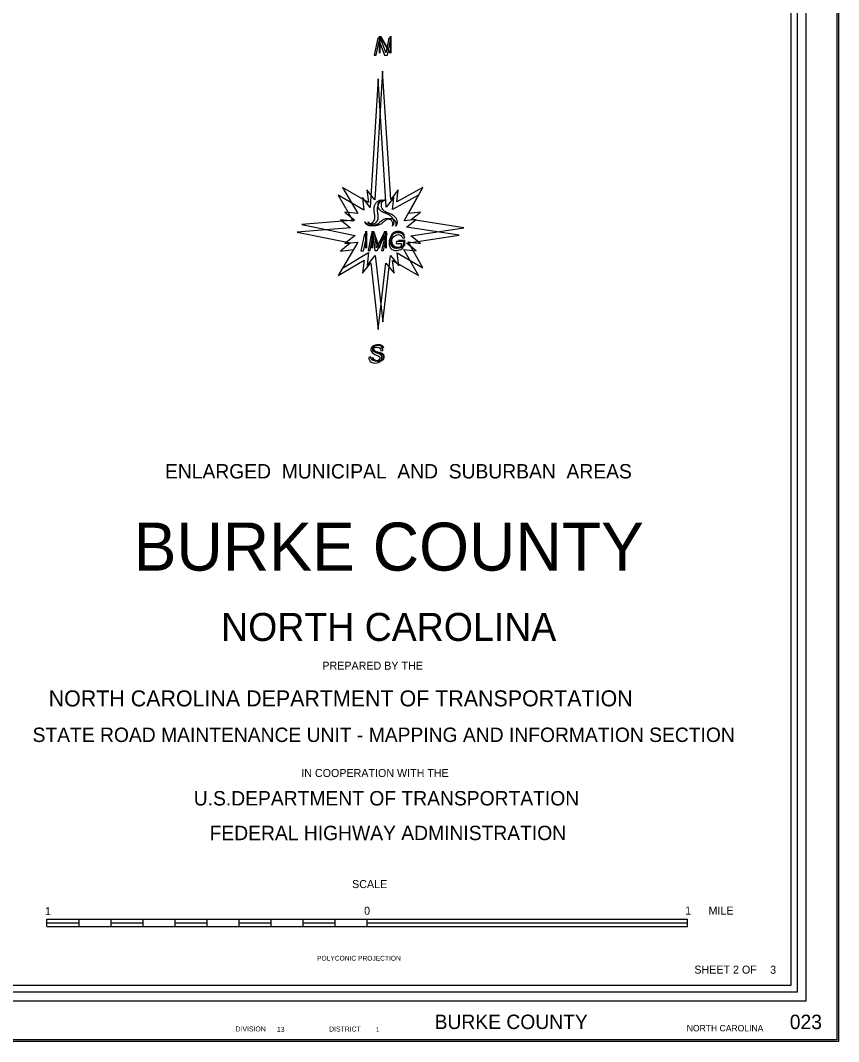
# Model space of a CAD drawing. Extents: x 324784 to 422155, y 199735 to 371383.
# Drawn here: x 405264 to 421712, y 257465 to 278000 of the extents above; entities that cross this region are included whole.
import ezdxf

# ---------------------------------------------------------------- set-up
doc = ezdxf.new("R2010")
doc.units = 0
for name, color, linetype in [('Old_Level_1', 7, 'Continuous'), ('Old_Level_12', 7, 'Continuous'), ('Old_Level_20', 7, 'Continuous')]:
    doc.layers.add(name, color=color, linetype=linetype)

msp = doc.modelspace()

# ---------------------------------------------------------------- linework, layer by layer
at = {"layer": 'Old_Level_1'}
for p, q in [((421676.95975, 257499.60225), (421676.95975, 257499.60225)), ((421676.96375, 257499.60225), (421676.96375, 257499.60225))]:
    msp.add_line(p, q, dxfattribs=at)
msp.add_lwpolyline([(421711.96175, 257464.60075), (325081.31775, 257464.60075), (325081.31775, 313861.64375), (421711.96175, 313861.64375)], close=True, dxfattribs=at)
at = {"layer": 'Old_Level_20'}
for points in [[(325116.31975, 313826.64225), (421676.95975, 313826.64225), (421676.95975, 257499.60225), (325116.31975, 257499.60225)], [(327994.98325, 313043.14325), (327994.98325, 258282.0345), (328173.53525, 258460.70825), (328173.53525, 312848.31525), (420882.06125, 312848.31525), (420882.06125, 258460.70825), (328173.53525, 258460.70825), (327994.98325, 258282.0345), (421060.6435, 258282.0345), (421060.6435, 313043.14325)], [(328304.1725, 312717.678), (420751.45425, 312717.678), (420751.45425, 258591.315), (328304.1725, 258591.315)], [(412376.076, 277300.72), (412417.533, 277300.72), (412479.15825, 277586.62275), (412583.36125, 277299.59875), (412640.50475, 277300.72), (412708.853, 277642.68225), (412668.51625, 277643.80325), (412608.0115, 277345.5675), (412591.2045, 277405.27075), (412561.51225, 277483.193), (412500.447, 277643.80325), (412448.906, 277643.80325)], [(412456.25625, 276825.70775), (412297.1065, 274240.768), (412141.7565, 274437.35875), (412169.6145, 274184.478), (411648.82875, 274485.52375), (411954.966, 273961.49225), (411696.9, 273991.1835), (411898.7325, 273829.413), (410829.4075, 273740.7025), (411903.0475, 273523.9945), (411697.83825, 273361.129), (411960.20475, 273390.043), (411649.67375, 272868.21075), (412174.3, 273179.521), (412144.0135, 272916.28275), (412308.3175, 273121.48125), (412458.903, 271786.035), (412613.57225, 273119.214), (412779.36575, 272914.2615), (412745.7735, 273171.64675), (413266.85375, 272868.9825), (412971.252, 273391.42675), (413218.5805, 273362.97425), (413025.50225, 273517.72525), (414087.6415, 273678.14175), (413027.6385, 273842.38375), (413217.97725, 273993.4405), (412976.19125, 273966.79975), (413266.1425, 274486.36875), (412743.93825, 274196.09875), (412771.8015, 274438.29725), (412617.8665, 274246.23525)], [(412545.89325, 276978.1895), (412386.7435, 274393.24975), (412231.3935, 274589.8405), (412259.2515, 274336.95975), (411738.46575, 274638.0055), (412044.603, 274113.974), (411786.537, 274143.66525), (411988.3695, 273981.89475), (410919.0445, 273893.18425), (411992.6845, 273676.47625), (411787.47525, 273513.61075), (412049.84175, 273542.52475), (411739.31075, 273020.6925), (412263.937, 273332.00275), (412233.6505, 273068.7645), (412397.9545, 273273.963), (412548.54, 271938.51675), (412703.20925, 273271.69575), (412869.00275, 273066.74325), (412835.4105, 273324.1285), (413356.49075, 273021.46425), (413060.889, 273543.9085), (413308.2175, 273515.456), (413115.13925, 273670.207), (414177.2785, 273830.6235), (413117.2755, 273994.8655), (413307.61425, 274145.92225), (413065.82825, 274119.2815), (413355.7795, 274638.8505), (412833.57525, 274348.5805), (412861.4385, 274590.779), (412707.5035, 274398.717)], [(412950.54425, 273619.17675), (412989.76025, 273627.025), (412981.917, 273658.41825), (412969.592, 273683.08425), (412951.66475, 273702.1445), (412934.85775, 273714.4775), (412912.4485, 273723.447), (412885.5575, 273729.053), (412858.6665, 273731.29525), (412831.77525, 273729.053), (412810.4865, 273725.6895), (412788.07725, 273716.72), (412760.06575, 273702.1445), (412739.8975, 273687.569), (412720.84975, 273664.02425), (412707.40425, 273641.6005), (412690.59725, 273610.20725), (412678.27225, 273566.48075), (412677.15175, 273520.51225), (412680.513, 273477.907), (412688.35625, 273446.51375), (412705.16325, 273419.60525), (412732.05425, 273396.0605), (412755.584, 273383.72725), (412783.5955, 273375.879), (412810.4865, 273372.5155), (412838.498, 273374.75775), (412877.71425, 273383.72725), (412911.328, 273394.93925), (412949.42375, 273417.363), (412977.43525, 273555.269), (412827.2935, 273554.14775), (412819.45025, 273514.90625), (412924.7735, 273512.66375), (412911.328, 273445.39275), (412886.678, 273430.81725), (412856.4255, 273419.60525), (412830.65475, 273416.24175), (412808.24575, 273415.1205), (412785.8365, 273418.48425), (412761.18625, 273429.696), (412746.62025, 273439.78675), (412732.05425, 273452.11975), (412719.72925, 273477.907), (412714.127, 273500.33075), (412714.127, 273527.23925), (412719.72925, 273559.75375), (412730.93375, 273594.5105), (412745.49975, 273629.26725), (412763.42725, 273649.44875), (412789.19775, 273670.75125), (412820.57075, 273684.2055), (412838.498, 273688.69025), (412863.14825, 273692.05375), (412885.5575, 273690.9325), (412907.96675, 273681.96325), (412932.61675, 273662.903), (412941.5805, 273648.3275)], [(412190.16875, 273705.364), (412230.41525, 273705.364), (412157.7835, 273361.98625), (412117.53675, 273361.98625)], [(412253.267, 273373.83875), (412293.3855, 273373.83875), (412335.8965, 273591.34975), (412352.8155, 273677.61075), (412363.15475, 273592.97325), (412390.07125, 273373.83875), (412434.035, 273373.83875), (412554.433, 273599.80925), (412574.257, 273638.60325), (412599.251, 273677.61075), (412563.3195, 273538.92675), (412524.52575, 273373.83875), (412564.98575, 273373.83875), (412638.94225, 273717.2165), (412572.93275, 273717.2165), (412460.567, 273506.1995), (412422.4565, 273428.099), (412415.15075, 273494.32225), (412387.807, 273717.2165), (412320.43025, 273717.2165)], [(412311.65575, 271234.254), (412269.07825, 271224.16325), (412271.31925, 271192.77), (412281.4035, 271165.8615), (412298.21025, 271143.43775), (412315.01725, 271129.9835), (412334.065, 271119.89275), (412364.3175, 271113.16575), (412387.84725, 271109.80225), (412430.42475, 271112.0445), (412459.55675, 271119.89275), (412488.68875, 271136.71075), (412509.9775, 271155.77075), (412525.664, 271182.67925), (412530.14575, 271202.86075), (412530.14575, 271220.79975), (412529.02525, 271238.73875), (412521.182, 271256.67775), (412505.4955, 271274.61675), (412486.44775, 271286.94975), (412452.834, 271301.52525), (412416.97925, 271317.22175), (412378.8835, 271335.16075), (412362.0765, 271349.73625), (412351.9925, 271371.03875), (412351.9925, 271385.61425), (412357.59475, 271400.18975), (412371.04025, 271413.64375), (412394.57, 271424.85575), (412418.09975, 271428.21925), (412444.99075, 271427.098), (412466.2795, 271420.371), (412488.68875, 271406.91675), (412502.13425, 271390.099), (412507.7365, 271374.40225), (412511.098, 271356.46325), (412552.555, 271359.2665), (412546.95275, 271382.81125), (412539.1095, 271408.59875), (412524.5435, 271431.0225), (412513.339, 271443.3555), (412494.291, 271456.80975), (412467.4, 271464.658), (412436.027, 271469.14275), (412413.61775, 271466.90025), (412380.004, 271464.658), (412359.83575, 271456.80975), (412332.94475, 271436.62825), (412319.49925, 271419.8105), (412310.5355, 271395.1445), (412310.5355, 271371.5995), (412316.13775, 271349.17575), (412332.94475, 271322.26725), (412360.95625, 271299.8435), (412391.20875, 271284.14675), (412429.30425, 271266.20775), (412458.43625, 271251.6325), (412480.8455, 271234.81475), (412487.56825, 271215.7545), (412486.44775, 271198.93675), (412476.36375, 271179.8765), (412461.79775, 271167.5435), (412446.11125, 271158.574), (412428.18375, 271151.84675), (412401.29275, 271150.7255), (412376.64275, 271152.968), (412356.47425, 271160.81625), (412336.306, 271169.78575), (412323.981, 271180.99775), (412316.13775, 271194.452), (412310.5355, 271210.1485), (412310.5355, 271222.4815)]]:
    msp.add_lwpolyline(points, close=True, dxfattribs=at)
for points in [[(412376.95025, 274237.38275), (412378.952, 274250.3445), (412381.567, 274261.4155), (412385.334, 274273.35975), (412392.071, 274292.4595), (412396.171, 274303.0745), (412401.744, 274311.96675), (412409.17775, 274323.1685), (412416.2245, 274333.557), (412423.11475, 274342.68025), (412430.801, 274350.198), (412440.06525, 274357.6465), (412451.44625, 274366.57825), (412460.61975, 274372.07125), (412474.27825, 274378.96675), (412485.973, 274383.4905), (412501.944, 274387.1425), (412511.69325, 274388.273), (412522.02025, 274388.20675), (412532.246, 274386.80475), (412537.11275, 274384.92), (412533.43525, 274383.099), (412528.2855, 274382.24275), (412523.01975, 274382.1585), (412514.12425, 274381.4285), (412508.098, 274379.245), (412500.79675, 274376.15975), (412493.2645, 274372.1025), (412486.36625, 274367.037), (412481.49775, 274362.6825), (412474.60275, 274355.398), (412468.43425, 274347.93475), (412463.01075, 274340.5405), (412458.16025, 274332.5635), (412453.932, 274323.47275), (412450.76425, 274314.048), (412448.30075, 274303.597), (412446.984, 274296.13875), (412446.26375, 274287.2765), (412447.308, 274277.89325), (412448.606, 274269.05625), (412449.862, 274257.6915), (412451.0675, 274251.03225), (412454.98975, 274239.0015), (412460.9835, 274225.56225), (412466.28725, 274215.36125), (412471.21125, 274206.40925), (412478.02775, 274196.446), (412486.6095, 274187.8755), (412498.2435, 274178.02075), (412511.36375, 274167.85575), (412523.00625, 274160.492), (412534.97075, 274154.5525), (412558.11575, 274144.53225), (412573.92, 274137.9385), (412588.2905, 274132.07175), (412598.131, 274128.25275), (412611.2425, 274123.231), (412624.962, 274117.7465), (412640.185, 274111.1725), (412650.442, 274105.9145), (412659.97125, 274100.24725), (412668.7115, 274094.8095), (412682.89625, 274085.40825), (412694.506, 274076.96925), (412702.348, 274070.65225), (412712.5065, 274061.12375), (412721.42575, 274051.377), (412730.02075, 274041.4155), (412736.54275, 274033.991), (412741.3675, 274027.50775), (412747.5915, 274015.05875), (412752.47125, 274005.269), (412757.43525, 273995.1865), (412761.63275, 273986.1165), (412764.344, 273976.28375), (412766.4255, 273961.31475), (412768.10575, 273949.9395), (412768.749, 273940.54175), (412768.28475, 273931.3305), (412767.69975, 273920.0375), (412766.4425, 273912.17675), (412762.2675, 273898.33875), (412756.94825, 273885.7775), (412752.4795, 273877.95575), (412746.667, 273869.8045), (412741.91975, 273865.2145), (412742.4155, 273868.9225), (412745.40475, 273876.01025), (412748.84075, 273883.708), (412750.84025, 273892.25375), (412752.0455, 273901.40025), (412752.2775, 273909.5485), (412751.3425, 273917.5945), (412749.1475, 273927.15), (412744.33275, 273941.20975), (412737.451, 273956.16325), (412731.54175, 273965.40725), (412723.588, 273974.811), (412715.60475, 273982.3995), (412708.5465, 273988.26575)], [(412445.026, 274237.67075), (412447.02775, 274250.6325), (412449.64275, 274261.7035), (412453.40975, 274273.64775), (412460.14675, 274292.7475), (412464.24675, 274303.3625), (412470.26625, 274313.725), (412476.6615, 274322.968), (412484.30025, 274333.845), (412491.1905, 274342.96825), (412498.87675, 274350.486), (412508.141, 274357.9345), (412519.522, 274366.86625), (412528.6955, 274372.35925), (412542.354, 274379.25475), (412554.04875, 274383.7785), (412570.01975, 274387.4305), (412579.769, 274388.561), (412590.096, 274388.49475), (412600.32175, 274387.09275), (412605.1885, 274385.208), (412602.16325, 274384.5425), (412597.01375, 274383.6865), (412589.99575, 274383.048), (412581.8245, 274380.915), (412576.17375, 274379.533), (412568.8725, 274376.44775), (412561.34025, 274372.3905), (412554.442, 274367.325), (412549.5735, 274362.9705), (412542.6785, 274355.686), (412536.51, 274348.22275), (412531.0865, 274340.8285), (412526.236, 274332.8515), (412522.00775, 274323.76075), (412518.84, 274314.336), (412516.3765, 274303.885), (412515.05975, 274296.42675), (412514.6765, 274288.83975), (412515.38375, 274278.18125), (412516.453, 274269.1095), (412517.93775, 274257.9795), (412519.14325, 274251.32025), (412523.0655, 274239.2895), (412529.05925, 274225.85025), (412534.363, 274215.64925), (412539.287, 274206.69725), (412546.1035, 274196.734), (412554.68525, 274188.1635), (412566.31925, 274178.30875), (412591.082, 274160.78), (412603.0465, 274154.8405), (412626.1915, 274144.82025), (412641.99575, 274138.2265), (412656.36625, 274132.35975), (412679.31825, 274123.519), (412693.03775, 274118.0345), (412708.26075, 274111.4605), (412718.51775, 274106.2025), (412728.047, 274100.53525), (412736.78725, 274095.0975), (412750.972, 274085.69625), (412762.58175, 274077.25725), (412770.42375, 274070.94025), (412780.58225, 274061.41175), (412798.0965, 274041.7035), (412804.6185, 274034.279), (412809.44325, 274027.79575), (412815.9535, 274017.41275), (412821.28275, 274008.16975), (412825.9015, 273996.7935), (412829.7085, 273986.4045), (412832.41975, 273976.57175), (412834.50125, 273961.60275), (412836.1815, 273950.2275), (412836.82475, 273940.82975), (412836.3605, 273931.6185), (412835.7755, 273920.3255), (412834.51825, 273912.46475), (412830.34325, 273898.62675), (412825.024, 273886.0655), (412820.55525, 273878.24375), (412814.74275, 273870.0925), (412809.9955, 273865.5025), (412810.49125, 273869.2105), (412813.4805, 273876.29825), (412816.9165, 273883.996), (412818.916, 273892.54175), (412820.12125, 273901.68825), (412820.35325, 273909.8365), (412819.41825, 273917.8825), (412817.22325, 273927.438), (412812.4085, 273941.49775), (412805.52675, 273956.45125), (412799.6175, 273965.69525), (412791.66375, 273975.099), (412783.6805, 273982.6875), (412776.62225, 273988.55375)], [(412188.52425, 273948.30375), (412190.02175, 273946.77725), (412191.66075, 273944.86825), (412193.196, 273942.89425), (412194.7895, 273940.72025), (412196.8505, 273937.85175), (412198.5945, 273935.49575), (412200.303, 273933.34375), (412202.3795, 273931.014), (412203.9995, 273929.4425), (412205.75175, 273927.9655), (412208.41025, 273925.805), (412211.76975, 273923.1745), (412214.3195, 273921.2965), (412216.932, 273919.50975), (412220.71975, 273917.20725), (412223.35075, 273915.82575), (412227.21675, 273914.116), (412232.681, 273912.13025), (412235.68525, 273911.21025), (412241.25075, 273909.7735), (412246.376, 273908.69675), (412249.75825, 273908.08425), (412255.543, 273907.1775), (412259.7725, 273906.64475), (412264.933, 273906.1775), (412270.39975, 273905.94275), (412273.7, 273905.9505), (412276.727, 273906.06875), (412280.24025, 273906.34575), (412283.11725, 273906.6815), (412285.55, 273907.041), (412289.24925, 273907.71675), (412292.743, 273908.49525), (412295.78875, 273909.28175), (412298.4925, 273910.062), (412302.1415, 273911.234), (412306.3755, 273912.7435), (412309.18075, 273913.79525), (412311.69475, 273914.79875), (412314.5915, 273916.0695), (412317.86525, 273917.724), (412320.8545, 273919.526), (412323.28475, 273921.27125), (412325.8865, 273923.26875), (412328.34375, 273925.16725), (412332.799, 273928.573), (412338.1045, 273932.57875), (412342.35925, 273935.8055), (412344.72625, 273937.62825), (412346.9575, 273939.5745), (412349.3865, 273942.04825), (412351.70325, 273944.67025), (412354.70875, 273948.219), (412358.209, 273952.515), (412361.29575, 273956.526), (412363.66225, 273959.75075), (412365.745, 273962.69975), (412368.05625, 273966.097), (412369.611, 273968.456), (412373.24075, 273974.20375), (412375.574, 273978.16325), (412378.62825, 273983.93375), (412380.45025, 273987.92375), (412381.5805, 273990.752), (412382.775, 273994.22725), (412384.02525, 273998.74975), (412385.2805, 274004.0585), (412386.072, 274007.83875), (412387.09325, 274013.3275), (412388.085, 274019.42175), (412388.9795, 274025.594), (412389.45775, 274029.37625), (412389.699, 274032.59425), (412389.97125, 274036.80025), (412390.2215, 274042.27325), (412390.30725, 274047.95225), (412390.15675, 274053.67825), (412389.7355, 274059.1525), (412389.22725, 274064.092), (412388.28, 274072.702), (412387.27375, 274081.26225), (412386.3475, 274088.7935), (412385.754, 274093.61025), (412384.88025, 274100.721), (412384.494, 274103.8175), (412383.6005, 274110.749), (412382.3695, 274119.55025), (412380.7275, 274130.094), (412379.04, 274140.55925), (412377.53775, 274150.2445), (412376.16275, 274159.46725), (412374.8875, 274168.74575), (412373.94075, 274176.93375), (412373.625, 274184.3665), (412373.76125, 274192.18275), (412374.19275, 274201.8395), (412374.62, 274210.583), (412375.21225, 274219.5765), (412376.05425, 274229.25675), (412376.95025, 274237.38275)], [(412256.6, 273948.59175), (412258.0975, 273947.06525), (412259.7365, 273945.15625), (412261.27175, 273943.18225), (412262.86525, 273941.00825), (412264.92625, 273938.13975), (412266.67025, 273935.78375), (412268.37875, 273933.63175), (412270.45525, 273931.302), (412272.07525, 273929.7305), (412273.8275, 273928.2535), (412276.486, 273926.093), (412279.8455, 273923.4625), (412282.39525, 273921.5845), (412285.00775, 273919.79775), (412288.7955, 273917.49525), (412291.4265, 273916.11375), (412295.2925, 273914.404), (412300.75675, 273912.41825), (412303.761, 273911.49825), (412309.3265, 273910.0615), (412314.45175, 273908.98475), (412317.834, 273908.37225), (412323.61875, 273907.4655), (412327.84825, 273906.93275), (412333.00875, 273906.4655), (412338.4755, 273906.23075), (412341.77575, 273906.2385), (412344.80275, 273906.35675), (412348.316, 273906.63375), (412351.193, 273906.9695), (412353.62575, 273907.329), (412357.325, 273908.00475), (412360.81875, 273908.78325), (412363.8645, 273909.56975), (412366.56825, 273910.35), (412370.21725, 273911.522), (412374.45125, 273913.0315), (412377.2565, 273914.08325), (412379.7705, 273915.08675), (412382.66725, 273916.3575), (412385.941, 273918.012), (412388.93025, 273919.814), (412391.3605, 273921.55925), (412393.96225, 273923.55675), (412396.4195, 273925.45525), (412400.87475, 273928.861), (412406.18025, 273932.86675), (412410.435, 273936.0935), (412412.802, 273937.91625), (412415.03325, 273939.8625), (412417.46225, 273942.33625), (412419.779, 273944.95825), (412422.7845, 273948.507), (412426.28475, 273952.803), (412429.3715, 273956.814), (412431.738, 273960.03875), (412433.82075, 273962.98775), (412436.132, 273966.385), (412437.68675, 273968.744), (412441.3165, 273974.49175), (412443.64975, 273978.45125), (412446.704, 273984.22175), (412448.526, 273988.21175), (412449.65625, 273991.04), (412450.85075, 273994.51525), (412452.101, 273999.03775), (412453.35625, 274004.3465), (412454.14775, 274008.12675), (412455.169, 274013.6155), (412456.16075, 274019.70975), (412457.05525, 274025.882), (412457.5335, 274029.66425), (412457.77475, 274032.88225), (412458.047, 274037.08825), (412458.29725, 274042.56125), (412458.383, 274048.24025), (412458.2325, 274053.96625), (412457.81125, 274059.4405), (412457.303, 274064.38), (412456.35575, 274072.99), (412455.3495, 274081.55025), (412454.42325, 274089.0815), (412453.82975, 274093.89825), (412452.956, 274101.009), (412452.56975, 274104.1055), (412451.67625, 274111.037), (412450.44525, 274119.83825), (412448.80325, 274130.382), (412447.11575, 274140.84725), (412445.6135, 274150.5325), (412444.2385, 274159.75525), (412442.96325, 274169.03375), (412442.0165, 274177.22175), (412441.70075, 274184.6545), (412441.837, 274192.47075), (412442.2685, 274202.1275), (412442.69575, 274210.871), (412443.288, 274219.8645), (412444.13, 274229.54475), (412445.026, 274237.67075)], [(412708.5465, 273988.26575), (412696.387, 273995.339), (412686.31975, 273999.17175), (412673.93225, 274004.90425), (412663.78075, 274007.68425), (412655.52775, 274009.071), (412639.05625, 274010.887), (412628.07275, 274011.49475), (412612.26175, 274011.184), (412604.718, 274009.95375), (412583.291, 274002.9175), (412570.8055, 273997.9515), (412560.87775, 273993.0375), (412550.89725, 273987.25375), (412537.9185, 273978.222), (412524.54225, 273968.42875), (412506.79625, 273955.2095), (412490.5315, 273942.4715), (412473.3395, 273928.301), (412461.75975, 273919.11575), (412452.1685, 273911.9535), (412441.2365, 273905.13425), (412424.7385, 273896.385), (412409.52325, 273888.80925), (412397.21425, 273883.26775), (412386.67875, 273879.15975), (412375.2065, 273875.6205), (412361.1775, 273872.46125), (412341.76175, 273868.727), (412330.539, 273866.84325), (412316.64325, 273867.58975), (412296.66675, 273868.88575), (412284.20475, 273869.991), (412275.1245, 273872.1765), (412261.983, 273877.23125), (412252.787, 273880.88325), (412243.074, 273885.22975), (412231.57875, 273892.74075), (412219.62075, 273900.98), (412211.28025, 273908.90075), (412201.97025, 273920.125), (412197.06975, 273927.65925), (412192.06475, 273937.31675), (412189.41175, 273944.20425), (412188.52425, 273948.30375)], [(412776.62225, 273988.55375), (412764.46275, 273995.627), (412753.069, 274001.415), (412742.008, 274005.19225), (412731.8565, 274007.97225), (412723.6035, 274009.359), (412707.132, 274011.175), (412696.1485, 274011.78275), (412680.3375, 274011.472), (412672.79375, 274010.24175), (412651.36675, 274003.2055), (412638.88125, 273998.2395), (412628.9535, 273993.3255), (412618.973, 273987.54175), (412605.99425, 273978.51), (412592.618, 273968.71675), (412574.872, 273955.4975), (412558.60725, 273942.7595), (412541.41525, 273928.589), (412529.8355, 273919.40375), (412520.24425, 273912.2415), (412509.31225, 273905.42225), (412492.81425, 273896.673), (412477.599, 273889.09725), (412465.29, 273883.55575), (412454.7545, 273879.44775), (412443.28225, 273875.9085), (412429.25325, 273872.74925), (412409.8375, 273869.015), (412398.61475, 273867.13125), (412383.618, 273867.098), (412363.6415, 273868.394), (412352.2805, 273870.279), (412343.20025, 273872.4645), (412330.05875, 273877.51925), (412320.86275, 273881.17125), (412311.14975, 273885.51775), (412299.6545, 273893.02875), (412287.6965, 273901.268), (412279.356, 273909.18875), (412270.046, 273920.413), (412265.1455, 273927.94725), (412260.1405, 273937.60475), (412257.4875, 273944.49225), (412256.6, 273948.59175)], [(405798.474, 259776.6505), (405798.474, 259926.4025)], [(405798.474, 259926.4025), (412235.85, 259926.4025)], [(405798.474, 259851.5265), (406442.2115, 259851.5265)], [(405798.474, 259776.6505), (412235.85, 259776.6505)], [(406442.2115, 259776.6505), (406442.2115, 259926.4025)], [(407085.949, 259776.6505), (407085.949, 259926.4025)], [(407085.949, 259851.5265), (407729.6865, 259851.5265)], [(407729.6865, 259776.6505), (407729.6865, 259926.4025)], [(408373.424, 259776.6505), (408373.424, 259926.4025)], [(408373.424, 259851.5265), (409017.1615, 259851.5265)], [(409017.1615, 259776.6505), (409017.1615, 259926.4025)], [(409660.899, 259776.6505), (409660.899, 259926.4025)], [(409660.899, 259851.5265), (410304.6365, 259851.5265)], [(410304.6365, 259776.6505), (410304.6365, 259926.4025)], [(410948.374, 259776.6505), (410948.374, 259926.4025)], [(410948.374, 259851.5265), (411592.1115, 259851.5265)], [(411592.1115, 259776.6505), (411592.1115, 259926.4025)], [(412235.849, 259776.6505), (412235.849, 259926.4025)], [(412235.849, 259926.4025), (418673.225, 259926.4025)], [(412235.849, 259851.5265), (418673.225, 259851.5265)], [(412235.849, 259776.6505), (418673.225, 259776.6505)], [(418673.225, 259776.6505), (418673.225, 259926.4025)]]:
    msp.add_lwpolyline(points, dxfattribs=at)

# ---------------------------------------------------------------- texts
at = {"layer": 'Old_Level_12'}
for s, height, rotation, p in [('ENLARGED  MUNICIPAL  AND  SUBURBAN  AREAS', 289.6577505, 0.002127778, (408171.1035, 268788.125)), ('NORTH CAROLINA', 563.2932495, 0.00715, (409298.08375, 265520.88375)), ('PREPARED BY THE', 160.9545, 0.006041667, (411333.7095, 264943.40725)), ('NORTH CAROLINA DEPARTMENT OF TRANSPORTATION', 321.8440005, 0.007427778, (405832.22375, 264204.33675)), ('STATE ROAD MAINTENANCE UNIT - MAPPING AND INFORMATION SECTION', 289.655241, 0.002063889, (405508.757, 263488.84)), ('IN COOPERATION WITH THE', 160.9532505, 0.007025, (410909.903, 262785.57675)), ('U.S.DEPARTMENT OF TRANSPORTATION', 289.6922415, 0.005822222, (408748.99875, 262212.3545)), ('FEDERAL HIGHWAY ADMINISTRATION', 289.691991, 0.006105556, (409067.737, 261514.502))]:
    msp.add_text(s, height=height, rotation=rotation, dxfattribs=at).set_placement(p)
msp.add_text('     BURKE COUNTY     ', height=965.6284995, dxfattribs=at).set_placement((405745.02475, 266935.07475))
at = {"layer": 'Old_Level_20'}
for s, height, p in [('N', 350, (412429.96225, 277339.4275)), ('IMG', 350, (412150.3685, 273415.32325)), ('S', 350, (412297.98975, 271136.69175)), ('SCALE', 160.97175, (411932.23525, 260551.3675)), ('0', 160.97175, (412173.0535, 260015.33275)), ('1', 160.97175, (418628.34725, 260017.98175)), ('MILE', 160.97175, (419098.8025, 260018.167)), ('1', 160.97175, (405757.69275, 260007.03525)), ('SHEET 2 OF', 160.90625, (418812.7555, 258831.6195)), ('3  ', 160.90625, (420336.05225, 258827.70675)), ('BURKE COUNTY       ', 289.7215005, (413590.973, 257716.8995)), ('023', 289.721501, (420731.0915, 257715.557)), ('DIVISION', 100.000001, (409589.8195, 257668.5545)), ('13', 100.000001, (410421.017, 257659.31125)), ('DISTRICT', 100.000001, (411470.42975, 257666.25325)), (' 1', 100.000001, (412370.74425, 257655.8545)), ('NORTH CAROLINA', 128.73825, (418659.7255, 257669.4515))]:
    msp.add_text(s, height=height, dxfattribs=at).set_placement(p)
msp.add_text('POLYCONIC PROJECTION', height=96.5567505, rotation=0.000733333, dxfattribs=at).set_placement((411228.7, 259092.24475))

doc.saveas('drawing.dxf')
